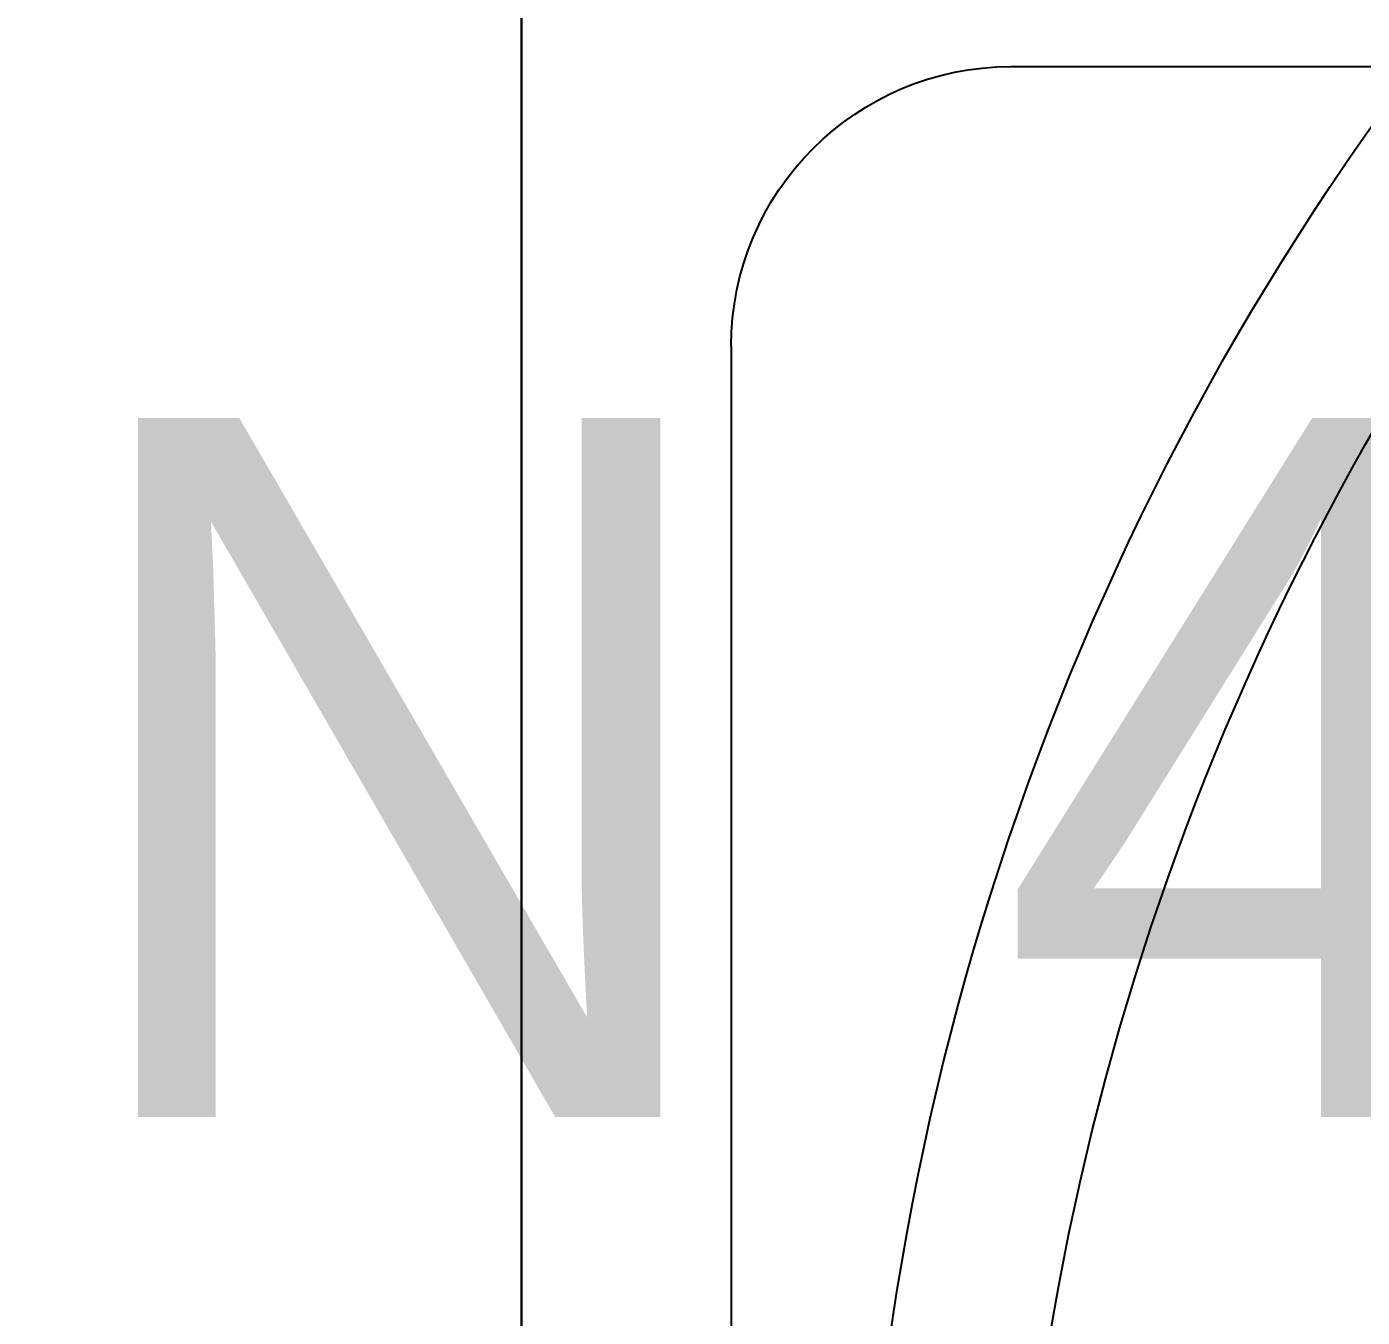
# Model space of a CAD drawing. Header units: millimetres. Extents: x -1292 to 2253, y 326 to 453.
# Drawn here: x 2092.228 to 2092.419, y 361.8923 to 362.0769 of the extents above; entities that cross this region are included whole.
import ezdxf
from ezdxf.enums import TextEntityAlignment as Align

# ---------------------------------------------------------------- set-up
doc = ezdxf.new("R2010")
doc.units = ezdxf.units.MM
doc.header["$LTSCALE"] = 0.5
doc.layers.add('-HIDRO', color=8, linetype='Continuous')
doc.layers.add('TEXTO', color=7, linetype='Continuous')

# ---------------------------------------------------------------- blocks, each defined once
blk = doc.blocks.new('Tanque02')
at = {"layer": '-HIDRO'}
for p, q in [((-0.2799999999999976, 0), (0.2800000000000011, 0)), ((-0.2099999999999973, -0.03), (0.2100000000000008, -0.0299999999999994)), ((-0.25, -0.07), (-0.25, -0.3378684683118399))]:
    blk.add_line(p, q, dxfattribs=at)
for centre, radius, start, end in [((-0.2099999999999973, -0.07), 0.04, 90, 180), ((-0.0123516011048608, -0.4456002352024729), 0.3968284429309494, 88.21633517739764, 126.7889649501205), ((-0.0047623812814166, -0.4580886535723688), 0.3877709138813917, 89.29630821170495, 125.1797090126995)]:
    blk.add_arc(centre, radius, start, end, dxfattribs=at)

msp = doc.modelspace()

# ---------------------------------------------------------------- linework, layer by layer
at = {"layer": '-HIDRO', "ltscale": 0.05}
msp.add_line((2092.298737509406, 361.32117062963), (2092.298737509407, 364.32117062963), dxfattribs=at)

# ---------------------------------------------------------------- block references
at = {"layer": '-HIDRO', "ltscale": 0.05, "xscale": -1, "rotation": 90}
msp.add_blockref('Tanque02', (2092.298737509406, 361.8211706296309), dxfattribs=at)

# ---------------------------------------------------------------- texts
at = {"layer": 'TEXTO'}
msp.add_text('ØDN 40', height=0.1, dxfattribs=at).set_placement((2092.273871580995, 361.9709157349636), align=Align.MIDDLE_CENTER)

doc.saveas('drawing.dxf')
